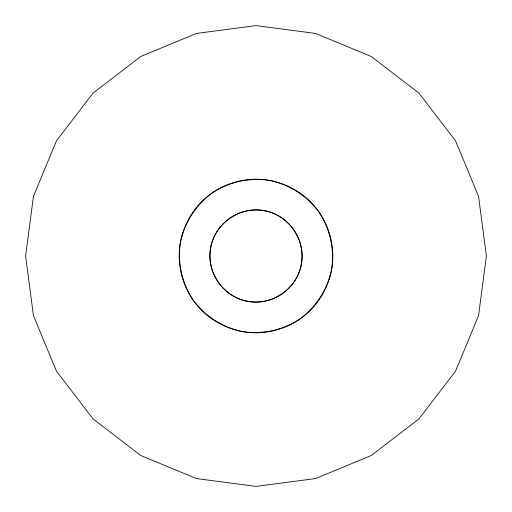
<?xml version="1.0" encoding="UTF-8"?>
<svg xmlns="http://www.w3.org/2000/svg" width="512" height="512" viewBox="0 0 512 512"><rect width="100%" height="100%" fill="white"/><g stroke="black" fill="none" stroke-linecap="round" stroke-linejoin="round"><path stroke-width="0.77" d="M210.624 247.968C206.176 272.23 223.661 297.229 247.968 301.376C272.23 305.824 297.229 288.339 301.376 264.032C305.824 239.77 288.339 214.771 264.032 210.624C239.77 206.176 214.771 223.661 210.624 247.968M180.384 242.547C177.414 262.598 181.907 283.008 193.024 299.955C205.101 316.237 222.707 327.488 242.547 331.616C262.598 334.586 283.008 330.093 299.955 318.976C316.237 306.899 327.488 289.293 331.616 269.453C334.586 249.402 330.093 228.992 318.976 212.045C306.899 195.763 289.293 184.512 269.453 180.384C249.402 177.414 228.992 181.907 212.045 193.024C195.763 205.101 184.512 222.707 180.384 242.547M33.453 196.371L25.6 256L33.453 315.629L56.467 371.2L93.082 418.918L140.8 455.533L196.371 478.547L256 486.4L315.629 478.547L371.2 455.533L418.918 418.918L455.533 371.2L478.547 315.629L486.4 256L478.547 196.371L455.533 140.8L418.918 93.082L371.2 56.467L315.629 33.453L256 25.6L196.371 33.453L140.8 56.467L93.082 93.082L56.467 140.8L33.453 196.371M226.362 291.283A46.08 46.08 0 0 0 301.376 264.032A46.08 46.08 0 0 0 240.269 212.691A46.08 46.08 0 0 0 226.362 291.283M206.547 314.758A76.8 76.8 0 0 0 331.616 269.453A76.8 76.8 0 0 0 229.843 183.795A76.8 76.8 0 0 0 206.547 314.758"/></g></svg>
